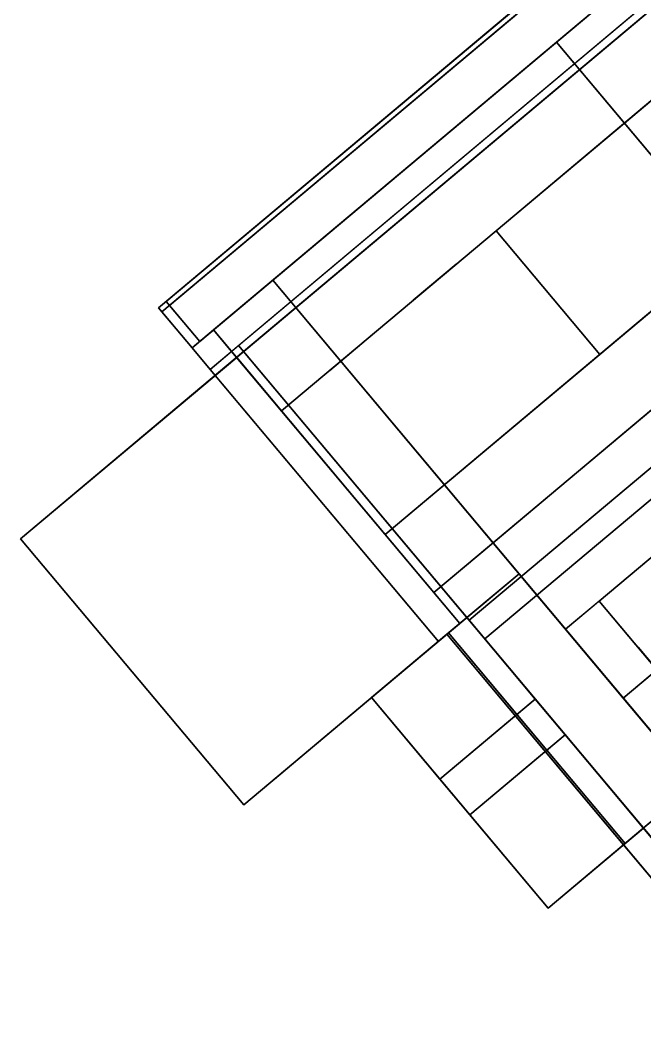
# Model space of a CAD drawing. Header units: metres. Extents: x -41.7 to 27.3, y 64.3 to 97.7.
# Drawn here: x -5.98 to 1.81, y 73.71 to 86.49 of the extents above; entities that cross this region are included whole.
import ezdxf

# ---------------------------------------------------------------- set-up
doc = ezdxf.new("R2010")
doc.units = ezdxf.units.M

msp = doc.modelspace()

# ---------------------------------------------------------------- linework, layer by layer
at = {"layer": '00_CORE', "color": 43}
for points in [[(12.41695, 95.45899, 6.25), (12.41695, 95.45899, 3.15), (-3.19784, 82.35662, 3.15), (-3.19784, 82.35662, 6.25)], [(-3.19784, 82.35662, 6.25), (-3.19784, 82.35662, 3.15), (5.76096, 71.67995, 3.15), (5.76096, 71.67995, 6.25)]]:
    msp.add_3dface(points, dxfattribs=at)
at = {"layer": '00_CORE', "color": 8}
for points in [[(12.41695, 95.45899, 3.15), (15.4287, 91.86972, 3.15), (-0.18609, 78.76736, 3.15), (-3.19784, 82.35662, 3.15)], [(14.35158, 90.96591, 3.15), (16.47704, 88.43288, 3.15), (1.93938, 76.23433, 3.15), (-0.18609, 78.76736, 3.15)]]:
    msp.add_3dface(points, dxfattribs=at)
at = {"layer": '00_CORE', "color": 15}
for points in [[(12.41695, 95.45899, 6.25), (-3.19784, 82.35662, 6.25), (-0.18609, 78.76736, 6.25), (15.4287, 91.86972, 6.25)], [(14.35158, 90.96591, 6.25), (-0.18609, 78.76736, 6.25), (5.76096, 71.67995, 6.25), (20.29862, 83.8785, 6.25)]]:
    msp.add_3dface(points, dxfattribs=at)
at = {"layer": '01_CORE', "color": 8}
for points in [[(15.01751, 97.64112, 6.25), (-3.19784, 82.35662, 6.25), (-3.26058, 82.4314, 6.25), (14.95477, 97.71589, 6.25)], [(12.62232, 95.75874, 6.25), (-3.61679, 82.1325, 6.25), (-3.84177, 82.40062, 6.25), (12.39735, 96.02685, 6.25)], [(12.41695, 95.45899, 6.25), (15.4287, 91.86972, 6.25), (-0.18609, 78.76736, 6.25), (-3.19784, 82.35662, 6.25)], [(14.35158, 90.96591, 6.25), (20.29862, 83.8785, 6.25), (5.76096, 71.67995, 6.25), (-0.18609, 78.76736, 6.25)], [(-0.40982, 79.03399, 6.25), (-0.76603, 78.73509, 6.25), (-3.61679, 82.1325, 6.25), (-3.26058, 82.4314, 6.25)], [(-0.76603, 78.73509, 6.25), (-3.19638, 76.69578, 6.25), (-5.9844, 80.01842, 6.25), (-3.55405, 82.05773, 6.25)], [(0.81791, 77.57085, 6.25), (0.5881, 77.37801, 6.25), (0.21528, 77.82231, 6.25), (0.44509, 78.01515, 6.25)]]:
    msp.add_3dface(points, dxfattribs=at)
at = {"layer": '01_CORE', "color": 43}
for points in [[(12.39735, 96.02685, 9.25), (12.39735, 96.02685, 6.25), (-3.84177, 82.40062, 6.25), (-3.84177, 82.40062, 9.25)], [(-3.84177, 82.40062, 9.25), (-3.84177, 82.40062, 6.25), (-3.55405, 82.05773, 6.25), (-3.55405, 82.05773, 9.25)], [(-3.55405, 82.05773, 9.25), (-3.55405, 82.05773, 6.25), (-5.9844, 80.01842, 6.25), (-5.9844, 80.01842, 9.25)], [(-5.9844, 80.01842, 9.25), (-5.9844, 80.01842, 6.25), (-3.19638, 76.69578, 6.25), (-3.19638, 76.69578, 9.25)], [(-3.19638, 76.69578, 9.25), (-3.19638, 76.69578, 6.25), (-0.40982, 79.03399, 6.25), (-0.40982, 79.03399, 9.25)], [(-0.40982, 79.03399, 9.25), (-0.40982, 79.03399, 6.25), (0.44509, 78.01515, 6.25), (0.44509, 78.01515, 9.25)], [(0.44509, 78.01515, 9.25), (0.44509, 78.01515, 6.25), (0.21528, 77.82231, 6.25), (0.21528, 77.82231, 9.25)], [(0.21528, 77.82231, 9.25), (0.21528, 77.82231, 6.25), (0.5881, 77.37801, 6.25), (0.5881, 77.37801, 9.25)], [(0.5881, 77.37801, 9.25), (0.5881, 77.37801, 6.25), (0.81791, 77.57085, 6.25), (0.81791, 77.57085, 9.25)], [(0.81791, 77.57085, 9.25), (0.81791, 77.57085, 6.25), (3.41156, 74.47986, 6.25), (3.41156, 74.47986, 9.25)]]:
    msp.add_3dface(points, dxfattribs=at)
at = {"layer": '01_CORE', "color": 15}
for points in [[(12.39735, 96.02685, 9.25), (-3.84177, 82.40062, 9.25), (-3.55405, 82.05773, 9.25), (12.68507, 95.68396, 9.25)], [(12.68507, 95.68396, 9.25), (-3.19784, 82.35662, 9.25), (-0.38089, 78.99952, 9.25), (15.50201, 92.32686, 9.25)], [(15.2339, 92.10188, 9.25), (-0.38089, 78.99952, 9.25), (3.41156, 74.47986, 9.25), (19.02634, 87.58222, 9.25)], [(-3.19784, 82.35662, 9.25), (-5.9844, 80.01842, 9.25), (-3.19638, 76.69578, 9.25), (-0.40982, 79.03399, 9.25)], [(0.44509, 78.01515, 9.25), (0.21528, 77.82231, 9.25), (0.5881, 77.37801, 9.25), (0.81791, 77.57085, 9.25)]]:
    msp.add_3dface(points, dxfattribs=at)
at = {"layer": '02_CORE', "color": 43}
for points in [[(12.39735, 96.02685, 12.25), (12.39735, 96.02685, 9.25), (-3.84177, 82.40062, 9.25), (-3.84177, 82.40062, 12.25)], [(-3.84177, 82.40062, 12.25), (-3.84177, 82.40062, 9.25), (-3.55405, 82.05773, 9.25), (-3.55405, 82.05773, 12.25)], [(-3.55405, 82.05773, 12.25), (-3.55405, 82.05773, 9.25), (-5.9844, 80.01842, 9.25), (-5.9844, 80.01842, 12.25)], [(-5.9844, 80.01842, 12.25), (-5.9844, 80.01842, 9.25), (-3.19638, 76.69578, 9.25), (-3.19638, 76.69578, 12.25)], [(-3.19638, 76.69578, 12.25), (-3.19638, 76.69578, 9.25), (-0.40982, 79.03399, 9.25), (-0.40982, 79.03399, 12.25)], [(-0.40982, 79.03399, 12.25), (-0.40982, 79.03399, 9.25), (0.44509, 78.01515, 9.25), (0.44509, 78.01515, 12.25)], [(0.44509, 78.01515, 12.25), (0.44509, 78.01515, 9.25), (0.21528, 77.82231, 9.25), (0.21528, 77.82231, 12.25)], [(0.21528, 77.82231, 12.25), (0.21528, 77.82231, 9.25), (0.5881, 77.37801, 9.25), (0.5881, 77.37801, 12.25)], [(0.5881, 77.37801, 12.25), (0.5881, 77.37801, 9.25), (0.81791, 77.57085, 9.25), (0.81791, 77.57085, 12.25)], [(0.81791, 77.57085, 12.25), (0.81791, 77.57085, 9.25), (3.41156, 74.47986, 9.25), (3.41156, 74.47986, 12.25)]]:
    msp.add_3dface(points, dxfattribs=at)
at = {"layer": '02_CORE', "color": 8}
for points in [[(12.39735, 96.02685, 9.25), (12.68507, 95.68396, 9.25), (-3.55405, 82.05773, 9.25), (-3.84177, 82.40062, 9.25)], [(12.68507, 95.68396, 9.25), (15.50201, 92.32686, 9.25), (-0.38089, 78.99952, 9.25), (-3.19784, 82.35662, 9.25)], [(15.2339, 92.10188, 9.25), (19.02634, 87.58222, 9.25), (3.41156, 74.47986, 9.25), (-0.38089, 78.99952, 9.25)], [(-3.19784, 82.35662, 9.25), (-0.40982, 79.03399, 9.25), (-3.19638, 76.69578, 9.25), (-5.9844, 80.01842, 9.25)], [(0.44509, 78.01515, 9.25), (0.81791, 77.57085, 9.25), (0.5881, 77.37801, 9.25), (0.21528, 77.82231, 9.25)]]:
    msp.add_3dface(points, dxfattribs=at)
at = {"layer": '02_CORE', "color": 15}
for points in [[(12.39735, 96.02685, 12.25), (-3.84177, 82.40062, 12.25), (-3.55405, 82.05773, 12.25), (12.68507, 95.68396, 12.25)], [(12.68507, 95.68396, 12.25), (-3.19784, 82.35662, 12.25), (-0.38089, 78.99952, 12.25), (15.50201, 92.32686, 12.25)], [(15.2339, 92.10188, 12.25), (-0.38089, 78.99952, 12.25), (3.41156, 74.47986, 12.25), (19.02634, 87.58222, 12.25)], [(-3.19784, 82.35662, 12.25), (-5.9844, 80.01842, 12.25), (-3.19638, 76.69578, 12.25), (-0.40982, 79.03399, 12.25)], [(0.44509, 78.01515, 12.25), (0.21528, 77.82231, 12.25), (0.5881, 77.37801, 12.25), (0.81791, 77.57085, 12.25)]]:
    msp.add_3dface(points, dxfattribs=at)
at = {"layer": '03_CORE', "color": 43}
for points in [[(12.39735, 96.02685, 15.25), (12.39735, 96.02685, 12.25), (-3.84177, 82.40062, 12.25), (-3.84177, 82.40062, 15.25)], [(-3.84177, 82.40062, 15.25), (-3.84177, 82.40062, 12.25), (-3.55405, 82.05773, 12.25), (-3.55405, 82.05773, 15.25)], [(-3.55405, 82.05773, 15.25), (-3.55405, 82.05773, 12.25), (-5.9844, 80.01842, 12.25), (-5.9844, 80.01842, 15.25)], [(-5.9844, 80.01842, 15.25), (-5.9844, 80.01842, 12.25), (-3.19638, 76.69578, 12.25), (-3.19638, 76.69578, 15.25)], [(-3.19638, 76.69578, 15.25), (-3.19638, 76.69578, 12.25), (-0.40982, 79.03399, 12.25), (-0.40982, 79.03399, 15.25)], [(-0.40982, 79.03399, 15.25), (-0.40982, 79.03399, 12.25), (0.44509, 78.01515, 12.25), (0.44509, 78.01515, 15.25)], [(0.44509, 78.01515, 15.25), (0.44509, 78.01515, 12.25), (0.21528, 77.82231, 12.25), (0.21528, 77.82231, 15.25)], [(0.21528, 77.82231, 15.25), (0.21528, 77.82231, 12.25), (0.5881, 77.37801, 12.25), (0.5881, 77.37801, 15.25)], [(0.5881, 77.37801, 15.25), (0.5881, 77.37801, 12.25), (0.81791, 77.57085, 12.25), (0.81791, 77.57085, 15.25)], [(0.81791, 77.57085, 15.25), (0.81791, 77.57085, 12.25), (3.41156, 74.47986, 12.25), (3.41156, 74.47986, 15.25)]]:
    msp.add_3dface(points, dxfattribs=at)
at = {"layer": '03_CORE', "color": 8}
for points in [[(12.39735, 96.02685, 12.25), (12.68507, 95.68396, 12.25), (-3.55405, 82.05773, 12.25), (-3.84177, 82.40062, 12.25)], [(12.68507, 95.68396, 12.25), (15.50201, 92.32686, 12.25), (-0.38089, 78.99952, 12.25), (-3.19784, 82.35662, 12.25)], [(15.2339, 92.10188, 12.25), (19.02634, 87.58222, 12.25), (3.41156, 74.47986, 12.25), (-0.38089, 78.99952, 12.25)], [(-3.19784, 82.35662, 12.25), (-0.40982, 79.03399, 12.25), (-3.19638, 76.69578, 12.25), (-5.9844, 80.01842, 12.25)], [(0.44509, 78.01515, 12.25), (0.81791, 77.57085, 12.25), (0.5881, 77.37801, 12.25), (0.21528, 77.82231, 12.25)]]:
    msp.add_3dface(points, dxfattribs=at)
at = {"layer": '03_CORE', "color": 15}
for points in [[(12.39735, 96.02685, 15.25), (-3.84177, 82.40062, 15.25), (-3.55405, 82.05773, 15.25), (12.68507, 95.68396, 15.25)], [(12.68507, 95.68396, 15.25), (-3.19784, 82.35662, 15.25), (-0.38089, 78.99952, 15.25), (15.50201, 92.32686, 15.25)], [(15.2339, 92.10188, 15.25), (-0.38089, 78.99952, 15.25), (3.41156, 74.47986, 15.25), (19.02634, 87.58222, 15.25)], [(-3.19784, 82.35662, 15.25), (-5.9844, 80.01842, 15.25), (-3.19638, 76.69578, 15.25), (-0.40982, 79.03399, 15.25)], [(0.44509, 78.01515, 15.25), (0.21528, 77.82231, 15.25), (0.5881, 77.37801, 15.25), (0.81791, 77.57085, 15.25)]]:
    msp.add_3dface(points, dxfattribs=at)
at = {"layer": '04_CORE', "color": 43}
for points in [[(12.39735, 96.02685, 18.25), (12.39735, 96.02685, 15.25), (-3.84177, 82.40062, 15.25), (-3.84177, 82.40062, 18.25)], [(-3.84177, 82.40062, 18.25), (-3.84177, 82.40062, 15.25), (-3.55405, 82.05773, 15.25), (-3.55405, 82.05773, 18.25)], [(-3.55405, 82.05773, 18.25), (-3.55405, 82.05773, 15.25), (-5.9844, 80.01842, 15.25), (-5.9844, 80.01842, 18.25)], [(-5.9844, 80.01842, 18.25), (-5.9844, 80.01842, 15.25), (-3.19638, 76.69578, 15.25), (-3.19638, 76.69578, 18.25)], [(-3.19638, 76.69578, 18.25), (-3.19638, 76.69578, 15.25), (-0.40982, 79.03399, 15.25), (-0.40982, 79.03399, 18.25)], [(-0.40982, 79.03399, 18.25), (-0.40982, 79.03399, 15.25), (0.44509, 78.01515, 15.25), (0.44509, 78.01515, 18.25)], [(0.44509, 78.01515, 18.25), (0.44509, 78.01515, 15.25), (0.21528, 77.82231, 15.25), (0.21528, 77.82231, 18.25)], [(0.21528, 77.82231, 18.25), (0.21528, 77.82231, 15.25), (0.5881, 77.37801, 15.25), (0.5881, 77.37801, 18.25)], [(0.5881, 77.37801, 18.25), (0.5881, 77.37801, 15.25), (0.81791, 77.57085, 15.25), (0.81791, 77.57085, 18.25)], [(0.81791, 77.57085, 18.25), (0.81791, 77.57085, 15.25), (3.41156, 74.47986, 15.25), (3.41156, 74.47986, 18.25)]]:
    msp.add_3dface(points, dxfattribs=at)
at = {"layer": '04_CORE', "color": 8}
for points in [[(12.39735, 96.02685, 15.25), (12.68507, 95.68396, 15.25), (-3.55405, 82.05773, 15.25), (-3.84177, 82.40062, 15.25)], [(12.68507, 95.68396, 15.25), (15.50201, 92.32686, 15.25), (-0.38089, 78.99952, 15.25), (-3.19784, 82.35662, 15.25)], [(15.2339, 92.10188, 15.25), (19.02634, 87.58222, 15.25), (3.41156, 74.47986, 15.25), (-0.38089, 78.99952, 15.25)], [(-3.19784, 82.35662, 15.25), (-0.40982, 79.03399, 15.25), (-3.19638, 76.69578, 15.25), (-5.9844, 80.01842, 15.25)], [(0.44509, 78.01515, 15.25), (0.81791, 77.57085, 15.25), (0.5881, 77.37801, 15.25), (0.21528, 77.82231, 15.25)]]:
    msp.add_3dface(points, dxfattribs=at)
at = {"layer": '04_CORE', "color": 15}
for points in [[(1.93408, 87.24713, 18.25), (0.70841, 86.21866, 18.25), (2.94852, 83.549, 18.25), (4.17419, 84.57746, 18.25)], [(0.70841, 86.21866, 18.25), (-2.83452, 83.24579, 18.25), (1.54286, 78.02903, 18.25), (5.08579, 81.0019, 18.25)], [(-2.83452, 83.24579, 18.25), (-3.57378, 82.62548, 18.25), (-0.49804, 78.95996, 18.25), (0.24122, 79.58027, 18.25)], [(-3.57378, 82.62548, 18.25), (-3.84177, 82.40062, 18.25), (-3.55405, 82.05773, 18.25), (-3.28453, 82.28076, 18.25)], [(-3.28453, 82.28076, 18.25), (-5.9844, 80.01842, 18.25), (-3.19638, 76.69578, 18.25), (-0.49804, 78.95996, 18.25)], [(6.50858, 82.19576, 18.25), (1.54286, 78.02903, 18.25), (2.76724, 76.56987, 18.25), (7.73296, 80.7366, 18.25)], [(0.24122, 79.58027, 18.25), (-0.40982, 79.03399, 18.25), (2.58909, 75.46003, 18.25), (3.24013, 76.00631, 18.25)], [(0.44509, 78.01515, 18.25), (0.21528, 77.82231, 18.25), (0.5881, 77.37801, 18.25), (0.81791, 77.57085, 18.25)]]:
    msp.add_3dface(points, dxfattribs=at)
at = {"layer": '05_51XLIVING', "color": 43}
for points in [[(0.70841, 86.21866, 21.4), (0.70841, 86.21866, 18.25), (-3.84177, 82.40062, 18.25), (-3.84177, 82.40062, 21.4)], [(2.94852, 83.549, 21.4), (2.94852, 83.549, 18.25), (0.70841, 86.21866, 18.25), (0.70841, 86.21866, 21.4)], [(-3.84177, 82.40062, 21.4), (-3.84177, 82.40062, 18.25), (-3.55405, 82.05773, 18.25), (-3.55405, 82.05773, 21.4)], [(-3.55405, 82.05773, 21.4), (-3.55405, 82.05773, 18.25), (-3.28453, 82.28076, 18.25), (-3.28453, 82.28076, 21.4)], [(-3.28453, 82.28076, 21.4), (-3.28453, 82.28076, 18.25), (-0.49804, 78.95996, 18.25), (-0.49804, 78.95996, 21.4)], [(-0.49804, 78.95996, 21.4), (-0.49804, 78.95996, 18.25), (0.24122, 79.58027, 18.25), (0.24122, 79.58027, 21.4)], [(0.24122, 79.58027, 21.4), (0.24122, 79.58027, 18.25), (3.24013, 76.00631, 18.25), (3.24013, 76.00631, 21.4)]]:
    msp.add_3dface(points, dxfattribs=at)
at = {"layer": '05_51XLIVING', "color": 8}
for points in [[(0.70841, 86.21866, 18.25), (5.08579, 81.0019, 18.25), (1.54286, 78.02903, 18.25), (-2.83452, 83.24579, 18.25)], [(-2.83452, 83.24579, 18.25), (0.24122, 79.58027, 18.25), (-0.49804, 78.95996, 18.25), (-3.57378, 82.62548, 18.25)], [(-3.57378, 82.62548, 18.25), (-3.28453, 82.28076, 18.25), (-3.55405, 82.05773, 18.25), (-3.84177, 82.40062, 18.25)], [(6.50858, 82.19576, 18.25), (7.73296, 80.7366, 18.25), (2.76724, 76.56987, 18.25), (1.54286, 78.02903, 18.25)]]:
    msp.add_3dface(points, dxfattribs=at)
at = {"layer": '05_51XLIVING', "color": 15}
for points in [[(0.70841, 86.21866, 21.4), (-2.83452, 83.24579, 21.4), (1.54286, 78.02903, 21.4), (5.08579, 81.0019, 21.4)], [(-2.83452, 83.24579, 21.4), (-3.57378, 82.62548, 21.4), (-0.49804, 78.95996, 21.4), (0.24122, 79.58027, 21.4)], [(-3.57378, 82.62548, 21.4), (-3.84177, 82.40062, 21.4), (-3.55405, 82.05773, 21.4), (-3.28453, 82.28076, 21.4)], [(6.50858, 82.19576, 21.4), (1.54286, 78.02903, 21.4), (2.76724, 76.56987, 21.4), (7.73296, 80.7366, 21.4)]]:
    msp.add_3dface(points, dxfattribs=at)
at = {"layer": '05_51XLIVING', "color": 143}
for points in [[(-2.23204, 83.75134, 20.498), (-2.23204, 83.75134, 18.302), (-3.22483, 82.91828, 18.302), (-3.22483, 82.91828, 20.498)], [(0.44819, 79.3336, 20.498), (0.44819, 79.3336, 18.302), (2.95249, 76.3491, 18.302), (2.95249, 76.3491, 20.498)]]:
    msp.add_3dface(points, dxfattribs=at)
at = {"layer": '05_51XMAMAD', "color": 8}
msp.add_3dface([(-3.28453, 82.28076, 18.25), (-0.49804, 78.95996, 18.25), (-3.19638, 76.69578, 18.25), (-5.9844, 80.01842, 18.25)], dxfattribs=at)
at = {"layer": '05_51XMAMAD', "color": 15}
msp.add_3dface([(-3.28453, 82.28076, 21.4), (-5.9844, 80.01842, 21.4), (-3.19638, 76.69578, 21.4), (-0.49804, 78.95996, 21.4)], dxfattribs=at)
at = {"layer": '05_51XMAMAD', "color": 43}
for points in [[(-3.28453, 82.28076, 21.4), (-3.28453, 82.28076, 18.25), (-3.55405, 82.05773, 18.25), (-3.55405, 82.05773, 21.4)], [(-0.49804, 78.95996, 21.4), (-0.49804, 78.95996, 18.25), (-3.28453, 82.28076, 18.25), (-3.28453, 82.28076, 21.4)], [(-3.55405, 82.05773, 21.4), (-3.55405, 82.05773, 18.25), (-5.9844, 80.01842, 18.25), (-5.9844, 80.01842, 21.4)], [(-5.9844, 80.01842, 21.4), (-5.9844, 80.01842, 18.25), (-3.19638, 76.69578, 18.25), (-3.19638, 76.69578, 21.4)], [(-3.19638, 76.69578, 21.4), (-3.19638, 76.69578, 18.25), (-0.49804, 78.95996, 18.25), (-0.49804, 78.95996, 21.4)]]:
    msp.add_3dface(points, dxfattribs=at)
at = {"layer": '05_51XMAMAD', "color": 143}
msp.add_3dface([(-2.81336, 77.01718, 20.3), (-2.81336, 77.01718, 19.3), (-2.12392, 77.59569, 19.3), (-2.12392, 77.59569, 20.3)], dxfattribs=at)
at = {"layer": '05_51XSERVICE', "color": 43}
for points in [[(1.93408, 87.24713, 21.4), (1.93408, 87.24713, 18.25), (0.70841, 86.21866, 18.25), (0.70841, 86.21866, 21.4)], [(0.70841, 86.21866, 21.4), (0.70841, 86.21866, 18.25), (2.94852, 83.549, 18.25), (2.94852, 83.549, 21.4)]]:
    msp.add_3dface(points, dxfattribs=at)
at = {"layer": '05_51XSERVICE', "color": 8}
msp.add_3dface([(1.93408, 87.24713, 18.25), (4.17419, 84.57746, 18.25), (2.94852, 83.549, 18.25), (0.70841, 86.21866, 18.25)], dxfattribs=at)
at = {"layer": '05_51XSERVICE', "color": 15}
msp.add_3dface([(1.93408, 87.24713, 21.4), (0.70841, 86.21866, 21.4), (2.94852, 83.549, 21.4), (4.17419, 84.57746, 21.4)], dxfattribs=at)
at = {"layer": '06_55XLIVING', "color": 43}
for points in [[(0.70841, 86.21866, 24.55), (0.70841, 86.21866, 21.4), (-3.84177, 82.40062, 21.4), (-3.84177, 82.40062, 24.55)], [(2.94852, 83.549, 24.55), (2.94852, 83.549, 21.4), (0.70841, 86.21866, 21.4), (0.70841, 86.21866, 24.55)], [(-3.84177, 82.40062, 24.55), (-3.84177, 82.40062, 21.4), (-3.55405, 82.05773, 21.4), (-3.55405, 82.05773, 24.55)], [(-3.55405, 82.05773, 24.55), (-3.55405, 82.05773, 21.4), (-3.28453, 82.28076, 21.4), (-3.28453, 82.28076, 24.55)], [(-3.28453, 82.28076, 24.55), (-3.28453, 82.28076, 21.4), (-0.49804, 78.95996, 21.4), (-0.49804, 78.95996, 24.55)], [(-0.49804, 78.95996, 24.55), (-0.49804, 78.95996, 21.4), (0.24122, 79.58027, 21.4), (0.24122, 79.58027, 24.55)], [(0.24122, 79.58027, 24.55), (0.24122, 79.58027, 21.4), (3.24013, 76.00631, 21.4), (3.24013, 76.00631, 24.55)]]:
    msp.add_3dface(points, dxfattribs=at)
at = {"layer": '06_55XLIVING', "color": 15}
for points in [[(0.70841, 86.21866, 24.55), (-3.57385, 82.62543, 24.55), (-2.72516, 81.6144, 24.55), (1.55658, 85.20786, 24.55)], [(1.55658, 85.20786, 24.55), (-0.04433, 83.86429, 24.55), (1.25108, 82.32049, 24.55), (2.8521, 83.66391, 24.55)], [(-0.04433, 83.86429, 24.55), (-2.72516, 81.6144, 24.55), (-1.42995, 80.07083, 24.55), (1.25108, 82.32049, 24.55)], [(2.8521, 83.66391, 24.55), (-1.42995, 80.07083, 24.55), (-0.82252, 79.34693, 24.55), (3.45954, 82.94, 24.55)], [(3.84919, 83.26696, 24.55), (-0.08326, 79.96724, 24.55), (3.33557, 75.89283, 24.55), (7.2682, 79.19208, 24.55)], [(-3.57385, 82.62543, 24.55), (-3.84177, 82.40062, 24.55), (-3.55405, 82.05773, 24.55), (-3.28453, 82.28076, 24.55)], [(-0.08326, 79.96724, 24.55), (-0.82252, 79.34693, 24.55), (-0.49791, 78.96007, 24.55), (0.24135, 79.58038, 24.55)]]:
    msp.add_3dface(points, dxfattribs=at)
at = {"layer": '06_55XLIVING', "color": 8}
for points in [[(0.70841, 86.21866, 21.4), (5.08579, 81.0019, 21.4), (1.54286, 78.02903, 21.4), (-2.83452, 83.24579, 21.4)], [(-2.83452, 83.24579, 21.4), (0.24122, 79.58027, 21.4), (-0.49804, 78.95996, 21.4), (-3.57378, 82.62548, 21.4)], [(-3.57378, 82.62548, 21.4), (-3.28453, 82.28076, 21.4), (-3.55405, 82.05773, 21.4), (-3.84177, 82.40062, 21.4)], [(6.50858, 82.19576, 21.4), (7.73296, 80.7366, 21.4), (2.76724, 76.56987, 21.4), (1.54286, 78.02903, 21.4)]]:
    msp.add_3dface(points, dxfattribs=at)
at = {"layer": '06_55XLIVING', "color": 143}
for points in [[(-2.23204, 83.75134, 23.648), (-2.23204, 83.75134, 21.452), (-3.22483, 82.91828, 21.452), (-3.22483, 82.91828, 23.648)], [(0.44819, 79.3336, 23.648), (0.44819, 79.3336, 21.452), (2.95249, 76.3491, 21.452), (2.95249, 76.3491, 23.648)]]:
    msp.add_3dface(points, dxfattribs=at)
at = {"layer": '06_55XMAMAD', "color": 8}
msp.add_3dface([(-3.28453, 82.28076, 21.4), (-0.49804, 78.95996, 21.4), (-3.19638, 76.69578, 21.4), (-5.9844, 80.01842, 21.4)], dxfattribs=at)
at = {"layer": '06_55XMAMAD', "color": 15}
msp.add_3dface([(-3.28454, 82.28075, 24.55), (-5.98427, 80.01853, 24.55), (-3.19625, 76.69589, 24.55), (-0.49804, 78.95996, 24.55)], dxfattribs=at)
at = {"layer": '06_55XMAMAD', "color": 43}
for points in [[(-3.28453, 82.28076, 24.55), (-3.28453, 82.28076, 21.4), (-3.55405, 82.05773, 21.4), (-3.55405, 82.05773, 24.55)], [(-0.49804, 78.95996, 24.55), (-0.49804, 78.95996, 21.4), (-3.28453, 82.28076, 21.4), (-3.28453, 82.28076, 24.55)], [(-3.55405, 82.05773, 24.55), (-3.55405, 82.05773, 21.4), (-5.9844, 80.01842, 21.4), (-5.9844, 80.01842, 24.55)], [(-5.9844, 80.01842, 24.55), (-5.9844, 80.01842, 21.4), (-3.19638, 76.69578, 21.4), (-3.19638, 76.69578, 24.55)], [(-3.19638, 76.69578, 24.55), (-3.19638, 76.69578, 21.4), (-0.49804, 78.95996, 21.4), (-0.49804, 78.95996, 24.55)]]:
    msp.add_3dface(points, dxfattribs=at)
at = {"layer": '06_55XMAMAD', "color": 143}
msp.add_3dface([(-2.81336, 77.01718, 23.45), (-2.81336, 77.01718, 22.45), (-2.12392, 77.59569, 22.45), (-2.12392, 77.59569, 23.45)], dxfattribs=at)
at = {"layer": '06_55XSERVICE', "color": 43}
for points in [[(1.93408, 87.24713, 24.55), (1.93408, 87.24713, 21.4), (0.70841, 86.21866, 21.4), (0.70841, 86.21866, 24.55)], [(0.70841, 86.21866, 24.55), (0.70841, 86.21866, 21.4), (2.94852, 83.549, 21.4), (2.94852, 83.549, 24.55)]]:
    msp.add_3dface(points, dxfattribs=at)
at = {"layer": '06_55XSERVICE', "color": 8}
msp.add_3dface([(1.93408, 87.24713, 21.4), (4.17419, 84.57746, 21.4), (2.94852, 83.549, 21.4), (0.70841, 86.21866, 21.4)], dxfattribs=at)
at = {"layer": '06_55XSERVICE', "color": 15}
for points in [[(1.93408, 87.24713, 24.55), (1.78853, 87.12499, 24.55), (4.02864, 84.45533, 24.55), (4.17419, 84.57746, 24.55)], [(1.78853, 87.12499, 24.55), (0.70841, 86.21866, 24.55), (1.55658, 85.20786, 24.55), (2.63662, 86.11428, 24.55)], [(2.63662, 86.11428, 24.55), (1.55658, 85.20786, 24.55), (2.94852, 83.549, 24.55), (4.02864, 84.45533, 24.55)]]:
    msp.add_3dface(points, dxfattribs=at)
at = {"layer": '07_59XLIVING', "color": 43}
for points in [[(2.63662, 86.11428, 27.85), (2.63662, 86.11428, 24.55), (-0.04433, 83.86429, 24.55), (-0.04433, 83.86429, 27.85)], [(-0.04433, 83.86429, 27.85), (-0.04433, 83.86429, 24.55), (1.25108, 82.32049, 24.55), (1.25108, 82.32049, 27.85)], [(1.25108, 82.32049, 27.85), (1.25108, 82.32049, 24.55), (-1.42995, 80.07083, 24.55), (-1.42995, 80.07083, 27.85)], [(-1.42995, 80.07083, 27.85), (-1.42995, 80.07083, 24.55), (-0.49791, 78.96007, 24.55), (-0.49791, 78.96007, 27.85)], [(-0.49791, 78.96007, 27.85), (-0.49791, 78.96007, 24.55), (0.24135, 79.58038, 24.55), (0.24135, 79.58038, 27.85)], [(0.24135, 79.58038, 27.85), (0.24135, 79.58038, 24.55), (3.24026, 76.00642, 24.55), (3.24026, 76.00642, 27.85)]]:
    msp.add_3dface(points, dxfattribs=at)
at = {"layer": '07_59XLIVING', "color": 15}
for points in [[(2.63662, 86.11428, 27.85), (-0.04433, 83.86429, 27.85), (1.25108, 82.32049, 27.85), (3.93223, 84.57024, 27.85)], [(3.93223, 84.57024, 27.85), (-1.42995, 80.07083, 27.85), (-0.82252, 79.34693, 27.85), (4.53966, 83.84633, 27.85)], [(3.84919, 83.26696, 27.85), (-0.08326, 79.96724, 27.85), (0.82309, 78.88709, 27.85), (4.75554, 82.18682, 27.85)], [(1.24394, 79.24023, 27.85), (3.75645, 76.24593, 27.85), (7.26833, 79.19219, 27.85), (4.75554, 82.18682, 27.85)], [(-0.08326, 79.96724, 27.85), (-0.82252, 79.34693, 27.85), (-0.49791, 78.96007, 27.85), (0.24135, 79.58038, 27.85)], [(1.24394, 79.24023, 27.85), (0.82309, 78.88709, 27.85), (3.33557, 75.89283, 27.85), (3.75645, 76.24593, 27.85)]]:
    msp.add_3dface(points, dxfattribs=at)
at = {"layer": '07_59XLIVING', "color": 8}
for points in [[(2.63662, 86.11428, 24.55), (4.02864, 84.45533, 24.55), (2.94852, 83.549, 24.55), (1.55658, 85.20786, 24.55)], [(1.55658, 85.20786, 24.55), (2.8521, 83.66391, 24.55), (1.25108, 82.32049, 24.55), (-0.04433, 83.86429, 24.55)], [(2.8521, 83.66391, 24.55), (3.45954, 82.94, 24.55), (-0.82252, 79.34693, 24.55), (-1.42995, 80.07083, 24.55)], [(3.84919, 83.26696, 24.55), (7.2682, 79.19208, 24.55), (3.33557, 75.89283, 24.55), (-0.08326, 79.96724, 24.55)], [(-0.08326, 79.96724, 24.55), (0.24135, 79.58038, 24.55), (-0.49791, 78.96007, 24.55), (-0.82252, 79.34693, 24.55)]]:
    msp.add_3dface(points, dxfattribs=at)
at = {"layer": '07_59XLIVING', "color": 143}
for points in [[(2.38231, 85.90085, 26.598), (2.38231, 85.90085, 24.602), (0.16401, 84.03914, 24.602), (0.16401, 84.03914, 26.598)], [(0.33262, 79.4716, 26.798), (0.33262, 79.4716, 24.602), (3.20683, 76.04625, 24.602), (3.20683, 76.04625, 26.798)]]:
    msp.add_3dface(points, dxfattribs=at)
at = {"layer": '07_59XMAMAD', "color": 43}
for points in [[(-3.2844, 82.28087, 27.85), (-3.2844, 82.28087, 24.55), (-5.98427, 80.01853, 24.55), (-5.98427, 80.01853, 27.85)], [(-2.72516, 81.6144, 27.85), (-2.72516, 81.6144, 24.55), (-3.2844, 82.28087, 24.55), (-3.2844, 82.28087, 27.85)], [(-1.42995, 80.07083, 27.85), (-1.42995, 80.07083, 24.55), (-2.72516, 81.6144, 24.55), (-2.72516, 81.6144, 27.85)], [(-5.98427, 80.01853, 27.85), (-5.98427, 80.01853, 24.55), (-3.19625, 76.69589, 24.55), (-3.19625, 76.69589, 27.85)], [(-0.49791, 78.96007, 27.85), (-0.49791, 78.96007, 24.55), (-1.42995, 80.07083, 24.55), (-1.42995, 80.07083, 27.85)], [(-3.19625, 76.69589, 27.85), (-3.19625, 76.69589, 24.55), (-0.49791, 78.96007, 24.55), (-0.49791, 78.96007, 27.85)]]:
    msp.add_3dface(points, dxfattribs=at)
at = {"layer": '07_59XMAMAD', "color": 15}
msp.add_3dface([(-3.2844, 82.28087, 27.85), (-5.98427, 80.01853, 27.85), (-3.19625, 76.69589, 27.85), (-0.49791, 78.96007, 27.85)], dxfattribs=at)
at = {"layer": '07_59XMAMAD', "color": 8}
msp.add_3dface([(-3.28454, 82.28075, 24.55), (-0.49804, 78.95996, 24.55), (-3.19625, 76.69589, 24.55), (-5.98427, 80.01853, 24.55)], dxfattribs=at)
at = {"layer": '07_59XMAMAD', "color": 143}
msp.add_3dface([(-2.81323, 77.01729, 26.75), (-2.81323, 77.01729, 25.6), (-2.12379, 77.5958, 25.6), (-2.12379, 77.5958, 26.75)], dxfattribs=at)
at = {"layer": '07_59XSERVICE', "color": 43}
for points in [[(-0.04433, 83.86429, 27.85), (-0.04433, 83.86429, 24.55), (-2.72516, 81.6144, 24.55), (-2.72516, 81.6144, 27.85)], [(1.25108, 82.32049, 27.85), (1.25108, 82.32049, 24.55), (-0.04433, 83.86429, 24.55), (-0.04433, 83.86429, 27.85)], [(-1.42995, 80.07083, 27.85), (-1.42995, 80.07083, 24.55), (1.25108, 82.32049, 24.55), (1.25108, 82.32049, 27.85)], [(-2.72516, 81.6144, 27.85), (-2.72516, 81.6144, 24.55), (-1.42995, 80.07083, 24.55), (-1.42995, 80.07083, 27.85)]]:
    msp.add_3dface(points, dxfattribs=at)
at = {"layer": '07_59XSERVICE', "color": 8}
msp.add_3dface([(-0.04433, 83.86429, 24.55), (1.25108, 82.32049, 24.55), (-1.42995, 80.07083, 24.55), (-2.72516, 81.6144, 24.55)], dxfattribs=at)
at = {"layer": '07_59XSERVICE', "color": 15}
msp.add_3dface([(-0.04433, 83.86429, 27.85), (-2.72516, 81.6144, 27.85), (-1.42995, 80.07083, 27.85), (1.25108, 82.32049, 27.85)], dxfattribs=at)
at = {"layer": '07_59XSERVICE', "color": 143}
for points in [[(-0.5424, 83.44629, 26.95), (-0.5424, 83.44629, 25.85), (-1.07859, 82.99629, 25.85), (-1.07859, 82.99629, 26.95)], [(-1.58671, 82.56985, 26.95), (-1.58671, 82.56985, 25.7), (-2.1229, 82.11985, 25.7), (-2.1229, 82.11985, 26.95)]]:
    msp.add_3dface(points, dxfattribs=at)
at = {"layer": '07_63XLIVING', "color": 15}
for points in [[(4.19156, 89.14138, 27.85), (1.78853, 87.12499, 27.85), (4.39825, 84.01486, 27.85), (6.80127, 86.03124, 27.85)], [(7.85459, 84.78722, 31.65), (1.24394, 79.24023, 31.65), (1.96384, 78.38228, 31.65), (8.55077, 83.90937, 31.65)]]:
    msp.add_3dface(points, dxfattribs=at)
at = {"layer": '07_63XLIVING', "color": 8}
for points in [[(1.93408, 87.24713, 24.55), (4.17419, 84.57746, 24.55), (4.02864, 84.45533, 24.55), (1.78853, 87.12499, 24.55)], [(7.26833, 79.19219, 27.85), (3.75645, 76.24593, 27.85), (1.24394, 79.24023, 27.85), (4.75554, 82.18682, 27.85)]]:
    msp.add_3dface(points, dxfattribs=at)
at = {"layer": '07_63XLIVING', "color": 43}
for points in [[(1.78853, 87.12499, 27.85), (1.78853, 87.12499, 24.55), (2.63662, 86.11428, 24.55), (2.63662, 86.11428, 27.85)], [(5.55866, 82.86071, 31.65), (5.55866, 82.86071, 27.85), (1.24394, 79.24023, 27.85), (1.24394, 79.24023, 31.65)], [(1.24394, 79.24023, 31.65), (1.24394, 79.24023, 27.85), (4.16459, 75.75953, 27.85), (4.16459, 75.75953, 31.65)]]:
    msp.add_3dface(points, dxfattribs=at)
at = {"layer": '07_63XLIVING', "color": 143}
msp.add_3dface([(1.72731, 78.66416, 30.098), (1.72731, 78.66416, 27.902), (3.58883, 76.4457, 27.902), (3.58883, 76.4457, 30.098)], dxfattribs=at)
at = {"layer": '99_CORE', "color": 15}
for points in [[(12.41695, 95.45899, 3.15), (-3.19784, 82.35662, 3.15), (-0.18609, 78.76736, 3.15), (15.4287, 91.86972, 3.15)], [(14.35158, 90.96591, 3.15), (-0.18609, 78.76736, 3.15), (1.93938, 76.23433, 3.15), (16.47704, 88.43288, 3.15)]]:
    msp.add_3dface(points, dxfattribs=at)
at = {"layer": '99_CORE', "color": 43}
for points in [[(6.30002, 90.32627, 3.15), (6.30002, 90.32627), (-3.19784, 82.35662), (-3.19784, 82.35662, 3.15)], [(-3.19784, 82.35662, 3.15), (-3.19784, 82.35662), (5.76096, 71.67995), (5.76096, 71.67995, 3.15)]]:
    msp.add_3dface(points, dxfattribs=at)
at = {"layer": '99_CORE', "color": 8}
msp.add_3dface([(15.25881, 79.6496), (5.76096, 71.67995), (-3.19784, 82.35662), (6.30002, 90.32627)], dxfattribs=at)
at = {"layer": 'Building Shading', "color": 195}
for points in [[(12.30146, 95.94639, 21.2), (-3.74614, 82.48085, 21.2), (-4.12436, 82.9316, 21.2), (11.92325, 96.39713, 21.2)], [(11.92325, 96.39713, 21.2), (-4.12436, 82.9316, 21.2), (-3.74614, 82.48085, 21.2), (12.30146, 95.94639, 21.2)], [(12.30146, 95.94639, 24.35), (-3.74614, 82.48085, 24.35), (-4.12436, 82.9316, 24.35), (11.92325, 96.39713, 24.35)], [(11.92325, 96.39713, 24.35), (-4.12436, 82.9316, 24.35), (-3.74614, 82.48085, 24.35), (12.30146, 95.94639, 24.35)], [(12.20584, 95.86615, 18.05), (-3.84177, 82.40062, 18.05), (-4.21998, 82.85136, 18.05), (11.82762, 96.3169, 18.05)], [(11.82762, 96.3169, 18.05), (-4.21998, 82.85136, 18.05), (-3.84177, 82.40062, 18.05), (12.20584, 95.86615, 18.05)], [(-3.84177, 82.40062, 18.25), (-3.84177, 82.40062, 18.05), (12.20584, 95.86615, 18.05), (12.20584, 95.86615, 18.25)], [(12.20584, 95.86615, 18.25), (12.20584, 95.86615, 18.05), (-3.84177, 82.40062, 18.05), (-3.84177, 82.40062, 18.25)], [(-3.74614, 82.48085, 21.4), (-3.74614, 82.48085, 21.2), (12.30146, 95.94639, 21.2), (12.30146, 95.94639, 21.4)], [(12.30146, 95.94639, 21.4), (12.30146, 95.94639, 21.2), (-3.74614, 82.48085, 21.2), (-3.74614, 82.48085, 21.4)], [(-3.74614, 82.48085, 24.55), (-3.74614, 82.48085, 24.35), (12.30146, 95.94639, 24.35), (12.30146, 95.94639, 24.55)], [(12.30146, 95.94639, 24.55), (12.30146, 95.94639, 24.35), (-3.74614, 82.48085, 24.35), (-3.74614, 82.48085, 24.55)], [(7.10128, 92.43359, 21.4), (-4.16501, 82.98005, 21.4), (-3.74614, 82.48085, 21.4), (7.52015, 91.9344, 21.4)], [(7.52015, 91.9344, 21.4), (-3.74614, 82.48085, 21.4), (-4.16501, 82.98005, 21.4), (7.10128, 92.43359, 21.4)], [(7.10128, 92.43359, 24.55), (-4.16501, 82.98005, 24.55), (-3.74614, 82.48085, 24.55), (7.52015, 91.9344, 24.55)], [(7.52015, 91.9344, 24.55), (-3.74614, 82.48085, 24.55), (-4.16501, 82.98005, 24.55), (7.10128, 92.43359, 24.55)], [(7.00566, 92.35335, 18.25), (-4.26064, 82.89981, 18.25), (-3.84177, 82.40062, 18.25), (7.42453, 91.85416, 18.25)], [(7.42453, 91.85416, 18.25), (-3.84177, 82.40062, 18.25), (-4.26064, 82.89981, 18.25), (7.00566, 92.35335, 18.25)], [(0.75535, 87.02615, 21.2), (-4.12436, 82.9316, 21.2), (-4.16501, 82.98005, 21.2), (0.71469, 87.07461, 21.2)], [(0.71469, 87.07461, 21.2), (-4.16501, 82.98005, 21.2), (-4.12436, 82.9316, 21.2), (0.75535, 87.02615, 21.2)], [(0.71469, 87.07461, 21.4), (0.71469, 87.07461, 21.2), (-4.16501, 82.98005, 21.2), (-4.16501, 82.98005, 21.4)], [(-4.16501, 82.98005, 21.4), (-4.16501, 82.98005, 21.2), (0.71469, 87.07461, 21.2), (0.71469, 87.07461, 21.4)], [(0.75535, 87.02615, 24.35), (-4.12436, 82.9316, 24.35), (-4.16501, 82.98005, 24.35), (0.71469, 87.07461, 24.35)], [(0.71469, 87.07461, 24.35), (-4.16501, 82.98005, 24.35), (-4.12436, 82.9316, 24.35), (0.75535, 87.02615, 24.35)], [(0.71469, 87.07461, 24.55), (0.71469, 87.07461, 24.35), (-4.16501, 82.98005, 24.35), (-4.16501, 82.98005, 24.55)], [(-4.16501, 82.98005, 24.55), (-4.16501, 82.98005, 24.35), (0.71469, 87.07461, 24.35), (0.71469, 87.07461, 24.55)], [(0.65972, 86.94591, 18.05), (-4.21998, 82.85136, 18.05), (-4.26064, 82.89981, 18.05), (0.61907, 86.99437, 18.05)], [(0.61907, 86.99437, 18.05), (-4.26064, 82.89981, 18.05), (-4.21998, 82.85136, 18.05), (0.65972, 86.94591, 18.05)], [(0.61907, 86.99437, 18.25), (0.61907, 86.99437, 18.05), (-4.26064, 82.89981, 18.05), (-4.26064, 82.89981, 18.25)], [(-4.26064, 82.89981, 18.25), (-4.26064, 82.89981, 18.05), (0.61907, 86.99437, 18.05), (0.61907, 86.99437, 18.25)], [(-4.16501, 82.98005, 21.4), (-4.16501, 82.98005, 21.2), (-3.74614, 82.48085, 21.2), (-3.74614, 82.48085, 21.4)], [(-3.74614, 82.48085, 21.4), (-3.74614, 82.48085, 21.2), (-4.16501, 82.98005, 21.2), (-4.16501, 82.98005, 21.4)], [(-4.16501, 82.98005, 24.55), (-4.16501, 82.98005, 24.35), (-3.74614, 82.48085, 24.35), (-3.74614, 82.48085, 24.55)], [(-3.74614, 82.48085, 24.55), (-3.74614, 82.48085, 24.35), (-4.16501, 82.98005, 24.35), (-4.16501, 82.98005, 24.55)], [(-4.26064, 82.89981, 18.25), (-4.26064, 82.89981, 18.05), (-3.84177, 82.40062, 18.05), (-3.84177, 82.40062, 18.25)], [(-3.84177, 82.40062, 18.25), (-3.84177, 82.40062, 18.05), (-4.26064, 82.89981, 18.05), (-4.26064, 82.89981, 18.25)], [(2.4468, 76.95176, 21.2), (0.60354, 75.40509, 21.2), (-1.60204, 78.0336, 21.2), (0.24122, 79.58027, 21.2)], [(0.24122, 79.58027, 21.2), (-1.60204, 78.0336, 21.2), (0.60354, 75.40509, 21.2), (2.4468, 76.95176, 21.2)], [(0.24122, 79.58027, 21.4), (0.24122, 79.58027, 21.2), (-1.60204, 78.0336, 21.2), (-1.60204, 78.0336, 21.4)], [(-1.60204, 78.0336, 21.4), (-1.60204, 78.0336, 21.2), (0.24122, 79.58027, 21.2), (0.24122, 79.58027, 21.4)], [(2.4468, 76.95176, 24.35), (0.60354, 75.40509, 24.35), (-1.60204, 78.0336, 24.35), (0.24122, 79.58027, 24.35)], [(0.24122, 79.58027, 24.35), (-1.60204, 78.0336, 24.35), (0.60354, 75.40509, 24.35), (2.4468, 76.95176, 24.35)], [(0.24122, 79.58027, 24.55), (0.24122, 79.58027, 24.35), (-1.60204, 78.0336, 24.35), (-1.60204, 78.0336, 24.55)], [(-1.60204, 78.0336, 24.55), (-1.60204, 78.0336, 24.35), (0.24122, 79.58027, 24.35), (0.24122, 79.58027, 24.55)], [(0.24122, 79.58027, 21.4), (-0.65889, 78.825, 21.4), (2.34002, 75.25103, 21.4), (3.24013, 76.00631, 21.4)], [(3.24013, 76.00631, 21.4), (2.34002, 75.25103, 21.4), (-0.65889, 78.825, 21.4), (0.24122, 79.58027, 21.4)], [(0.24122, 79.58027, 24.55), (-0.65889, 78.825, 24.55), (2.34002, 75.25103, 24.55), (3.24013, 76.00631, 24.55)], [(3.24013, 76.00631, 24.55), (2.34002, 75.25103, 24.55), (-0.65889, 78.825, 24.55), (0.24122, 79.58027, 24.55)], [(3.24013, 76.00631, 21.4), (3.24013, 76.00631, 21.2), (0.24122, 79.58027, 21.2), (0.24122, 79.58027, 21.4)], [(0.24122, 79.58027, 21.4), (0.24122, 79.58027, 21.2), (3.24013, 76.00631, 21.2), (3.24013, 76.00631, 21.4)], [(3.24013, 76.00631, 24.55), (3.24013, 76.00631, 24.35), (0.24122, 79.58027, 24.35), (0.24122, 79.58027, 24.55)], [(0.24122, 79.58027, 24.55), (0.24122, 79.58027, 24.35), (3.24013, 76.00631, 24.35), (3.24013, 76.00631, 24.55)], [(-0.40982, 79.03399, 18.25), (-0.40982, 79.03399, 18.05), (-1.60204, 78.0336, 18.05), (-1.60204, 78.0336, 18.25)], [(-1.60204, 78.0336, 18.25), (-1.60204, 78.0336, 18.05), (-0.40982, 79.03399, 18.05), (-0.40982, 79.03399, 18.25)], [(-0.40982, 79.03399, 18.25), (-1.60204, 78.0336, 18.25), (-0.74713, 77.01476, 18.25), (0.44509, 78.01515, 18.25)], [(0.44509, 78.01515, 18.25), (-0.74713, 77.01476, 18.25), (-1.60204, 78.0336, 18.25), (-0.40982, 79.03399, 18.25)], [(0.44509, 78.01515, 18.05), (0.21528, 77.82231, 18.05), (-0.63963, 78.84115, 18.05), (-0.40982, 79.03399, 18.05)], [(-0.40982, 79.03399, 18.05), (-0.63963, 78.84115, 18.05), (0.21528, 77.82231, 18.05), (0.44509, 78.01515, 18.05)], [(0.44509, 78.01515, 18.25), (0.44509, 78.01515, 18.05), (-0.40982, 79.03399, 18.05), (-0.40982, 79.03399, 18.25)], [(-0.40982, 79.03399, 18.25), (-0.40982, 79.03399, 18.05), (0.44509, 78.01515, 18.05), (0.44509, 78.01515, 18.25)], [(0.5881, 77.37801, 18.05), (-0.37432, 76.57045, 18.05), (-1.60204, 78.0336, 18.05), (-0.63963, 78.84115, 18.05)], [(-0.63963, 78.84115, 18.05), (-1.60204, 78.0336, 18.05), (-0.37432, 76.57045, 18.05), (0.5881, 77.37801, 18.05)], [(-0.65889, 78.825, 21.4), (-1.60204, 78.0336, 21.4), (0.60354, 75.40509, 21.4), (1.54669, 76.19649, 21.4)], [(1.54669, 76.19649, 21.4), (0.60354, 75.40509, 21.4), (-1.60204, 78.0336, 21.4), (-0.65889, 78.825, 21.4)], [(-0.65889, 78.825, 24.55), (-1.60204, 78.0336, 24.55), (0.60354, 75.40509, 24.55), (1.54669, 76.19649, 24.55)], [(1.54669, 76.19649, 24.55), (0.60354, 75.40509, 24.55), (-1.60204, 78.0336, 24.55), (-0.65889, 78.825, 24.55)], [(-1.60204, 78.0336, 21.4), (-1.60204, 78.0336, 21.2), (0.60354, 75.40509, 21.2), (0.60354, 75.40509, 21.4)], [(0.60354, 75.40509, 21.4), (0.60354, 75.40509, 21.2), (-1.60204, 78.0336, 21.2), (-1.60204, 78.0336, 21.4)], [(-1.60204, 78.0336, 24.55), (-1.60204, 78.0336, 24.35), (0.60354, 75.40509, 24.35), (0.60354, 75.40509, 24.55)], [(0.60354, 75.40509, 24.55), (0.60354, 75.40509, 24.35), (-1.60204, 78.0336, 24.35), (-1.60204, 78.0336, 24.55)], [(-1.60204, 78.0336, 18.25), (-1.60204, 78.0336, 18.05), (0.60354, 75.40509, 18.05), (0.60354, 75.40509, 18.25)], [(0.60354, 75.40509, 18.25), (0.60354, 75.40509, 18.05), (-1.60204, 78.0336, 18.05), (-1.60204, 78.0336, 18.25)], [(0.21528, 77.82231, 18.25), (0.21528, 77.82231, 18.05), (0.44509, 78.01515, 18.05), (0.44509, 78.01515, 18.25)], [(0.44509, 78.01515, 18.25), (0.44509, 78.01515, 18.05), (0.21528, 77.82231, 18.05), (0.21528, 77.82231, 18.25)], [(0.21528, 77.82231, 18.25), (-0.74713, 77.01476, 18.25), (0.60354, 75.40509, 18.25), (1.56595, 76.21265, 18.25)], [(1.56595, 76.21265, 18.25), (0.60354, 75.40509, 18.25), (-0.74713, 77.01476, 18.25), (0.21528, 77.82231, 18.25)], [(0.5881, 77.37801, 18.25), (0.5881, 77.37801, 18.05), (0.21528, 77.82231, 18.05), (0.21528, 77.82231, 18.25)], [(0.21528, 77.82231, 18.25), (0.21528, 77.82231, 18.05), (0.5881, 77.37801, 18.05), (0.5881, 77.37801, 18.25)], [(1.79576, 76.40548, 18.05), (0.60354, 75.40509, 18.05), (-0.37432, 76.57045, 18.05), (0.81791, 77.57085, 18.05)], [(0.81791, 77.57085, 18.05), (-0.37432, 76.57045, 18.05), (0.60354, 75.40509, 18.05), (1.79576, 76.40548, 18.05)], [(0.81791, 77.57085, 18.25), (0.81791, 77.57085, 18.05), (0.5881, 77.37801, 18.05), (0.5881, 77.37801, 18.25)], [(0.5881, 77.37801, 18.25), (0.5881, 77.37801, 18.05), (0.81791, 77.57085, 18.05), (0.81791, 77.57085, 18.25)], [(0.81791, 77.57085, 18.25), (0.5881, 77.37801, 18.25), (1.56595, 76.21265, 18.25), (1.79576, 76.40548, 18.25)], [(1.79576, 76.40548, 18.25), (1.56595, 76.21265, 18.25), (0.5881, 77.37801, 18.25), (0.81791, 77.57085, 18.25)], [(1.79576, 76.40548, 18.25), (1.79576, 76.40548, 18.05), (0.81791, 77.57085, 18.05), (0.81791, 77.57085, 18.25)], [(0.81791, 77.57085, 18.25), (0.81791, 77.57085, 18.05), (1.79576, 76.40548, 18.05), (1.79576, 76.40548, 18.25)], [(3.24013, 76.00631, 21.2), (2.34002, 75.25103, 21.2), (1.54669, 76.19649, 21.2), (2.4468, 76.95176, 21.2)], [(2.4468, 76.95176, 21.2), (1.54669, 76.19649, 21.2), (2.34002, 75.25103, 21.2), (3.24013, 76.00631, 21.2)], [(3.24013, 76.00631, 24.35), (2.34002, 75.25103, 24.35), (1.54669, 76.19649, 24.35), (2.4468, 76.95176, 24.35)], [(2.4468, 76.95176, 24.35), (1.54669, 76.19649, 24.35), (2.34002, 75.25103, 24.35), (3.24013, 76.00631, 24.35)], [(0.60354, 75.40509, 18.25), (0.60354, 75.40509, 18.05), (1.79576, 76.40548, 18.05), (1.79576, 76.40548, 18.25)], [(1.79576, 76.40548, 18.25), (1.79576, 76.40548, 18.05), (0.60354, 75.40509, 18.05), (0.60354, 75.40509, 18.25)], [(0.60354, 75.40509, 21.4), (0.60354, 75.40509, 21.2), (1.54669, 76.19649, 21.2), (1.54669, 76.19649, 21.4)], [(1.54669, 76.19649, 21.4), (1.54669, 76.19649, 21.2), (0.60354, 75.40509, 21.2), (0.60354, 75.40509, 21.4)], [(0.60354, 75.40509, 24.55), (0.60354, 75.40509, 24.35), (1.54669, 76.19649, 24.35), (1.54669, 76.19649, 24.55)], [(1.54669, 76.19649, 24.55), (1.54669, 76.19649, 24.35), (0.60354, 75.40509, 24.35), (0.60354, 75.40509, 24.55)], [(1.54669, 76.19649, 21.4), (1.54669, 76.19649, 21.2), (2.34002, 75.25103, 21.2), (2.34002, 75.25103, 21.4)], [(2.34002, 75.25103, 21.4), (2.34002, 75.25103, 21.2), (1.54669, 76.19649, 21.2), (1.54669, 76.19649, 21.4)], [(1.54669, 76.19649, 24.55), (1.54669, 76.19649, 24.35), (2.34002, 75.25103, 24.35), (2.34002, 75.25103, 24.55)], [(2.34002, 75.25103, 24.55), (2.34002, 75.25103, 24.35), (1.54669, 76.19649, 24.35), (1.54669, 76.19649, 24.55)]]:
    msp.add_3dface(points, dxfattribs=at)

doc.saveas('drawing.dxf')
